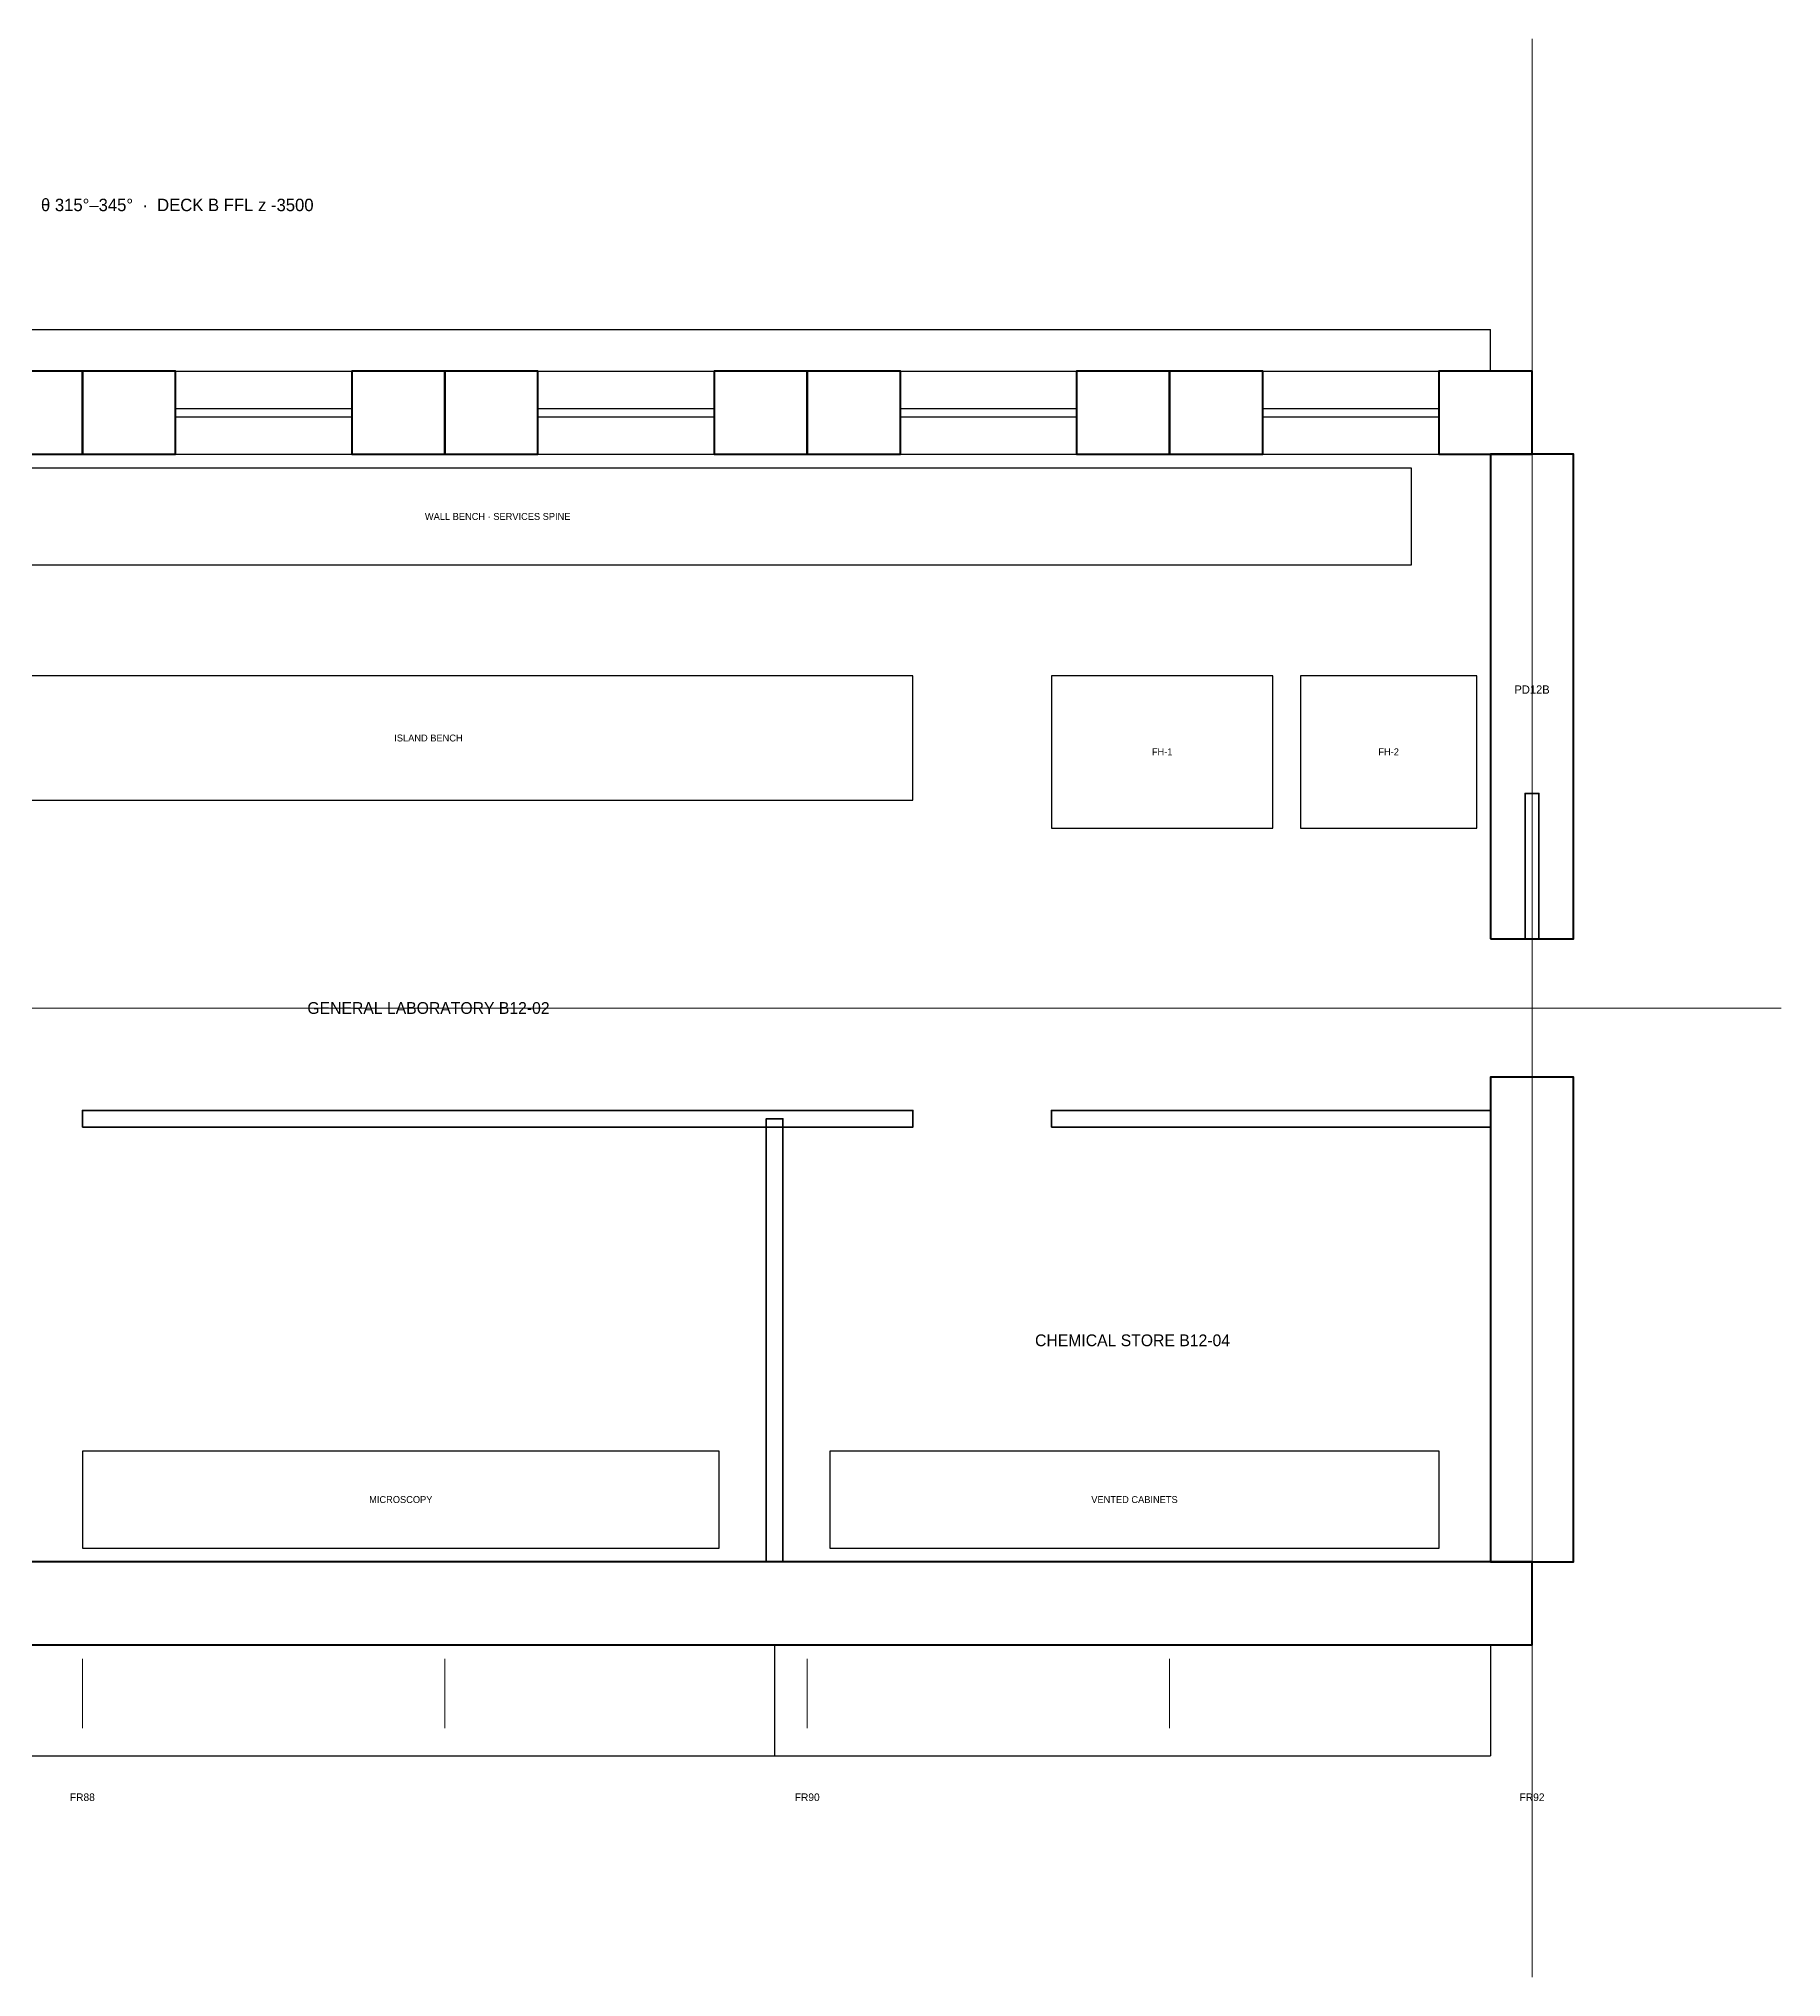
# Model space of a CAD drawing. Header units: millimetres. Extents: x 0 to 254927, y -7000 to 7000.
# Drawn here: x 242340 to 254927, y -7000 to 7000 of the extents above; entities that cross this region are included whole.
import ezdxf
from ezdxf.enums import TextEntityAlignment as Align

# ---------------------------------------------------------------- set-up
doc = ezdxf.new("R2010")
doc.units = ezdxf.units.MM
doc.linetypes.add('CENTER', pattern=[5.08, 3.175, -0.635, 0.635, -0.635])
doc.linetypes.add('DASHED', pattern=[1.524, 1.27, -0.254])
for name, color, linetype, lineweight in [('A-ANNO-DIMS', 2, 'CONTINUOUS', 18), ('A-ANNO-NOTE', 7, 'CONTINUOUS', 18), ('A-ANNO-TEXT', 7, 'CONTINUOUS', 25), ('A-CNTR', 9, 'CENTER', 13), ('A-DOOR-PRES', 1, 'CONTINUOUS', 35), ('A-EQPM', 30, 'CONTINUOUS', 25), ('A-GLAZ', 5, 'CONTINUOUS', 25), ('A-GRID', 9, 'CENTER', 18), ('A-HIDN', 8, 'DASHED', 18), ('A-WALL', 7, 'CONTINUOUS', 35), ('A-WALL-BHD', 7, 'CONTINUOUS', 50), ('A-WALL-PRHU', 7, 'CONTINUOUS', 70)]:
    doc.layers.add(name, color=color, linetype=linetype, lineweight=lineweight)
doc.styles.add('OpenSansCondensed-Light', font='OpenSansCondensed-Light.ttf')
doc.dimstyles.new('EZDXF', dxfattribs={"dimtxt": 0.25, "dimasz": 0.175, "dimexe": 0.375, "dimexo": 0.125, "dimgap": 0.1, "dimtad": 1, "dimlfac": 100, "dimzin": 12, "dimdsep": 46, "dimtxsty": 'OpenSansCondensed-Light', "dimblk": 'ARCHTICK', "dimcen": 2.5, "dimazin": 3, "dimtfac": 0.5, "dimtmove": 2, "dimatfit": 3})

# ---------------------------------------------------------------- blocks, each defined once
blk = doc.blocks.new('_ARCHTICK')
at = {"color": 0, "linetype": 'BYBLOCK', "const_width": 0.15}
blk.add_lwpolyline([(-0.5, -0.5), (0.5, 0.5)], dxfattribs=at)

msp = doc.modelspace()

# ---------------------------------------------------------------- linework, layer by layer
at = {"layer": 'A-ANNO-DIMS'}
for p, q in [((242655.43678, -4700), (242655.43678, -5200)), ((245273.43065, -4700), (245273.43065, -5200)), ((247891.42453, -4700), (247891.42453, -5200)), ((250509.41841, -4700), (250509.41841, -5200)), ((253127.41229, -4700), (253127.41229, -5200))]:
    msp.add_line(p, q, dxfattribs=at)
at = {"layer": 'A-CNTR'}
msp.add_line((0, 0), (254927.41229, 0), dxfattribs=at)
at = {"layer": 'A-DOOR-PRES'}
for p, q in [((252827.41229, 500), (253427.41229, 500)), ((252827.41229, -500), (253427.41229, -500))]:
    msp.add_line(p, q, dxfattribs=at)
msp.add_lwpolyline([(253077.41229, 500), (253177.41229, 500), (253177.41229, 1550), (253077.41229, 1550)], close=True, dxfattribs=at)
at = {"layer": 'A-EQPM'}
for points in [[(239055.43678, 3200), (252255.43678, 3200), (252255.43678, 3900), (239055.43678, 3900)], [(241655.43678, 1500), (248655.43678, 1500), (248655.43678, 2400), (241655.43678, 2400)], [(249655.43678, 1300), (251255.43678, 1300), (251255.43678, 2400), (249655.43678, 2400)], [(251455.43678, 1300), (252727.41229, 1300), (252727.41229, 2400), (251455.43678, 2400)], [(242655.43678, -3900), (247255.43678, -3900), (247255.43678, -3200), (242655.43678, -3200)], [(248055.43678, -3900), (252455.43678, -3900), (252455.43678, -3200), (248055.43678, -3200)]]:
    msp.add_lwpolyline(points, close=True, dxfattribs=at)
at = {"layer": 'A-GLAZ'}
for p, q in [((243328.07008, 4600), (244600.79735, 4600)), ((245946.06396, 4600), (247218.79123, 4600)), ((248564.05783, 4600), (249836.78511, 4600)), ((251182.05171, 4600), (252454.77898, 4600)), ((243328.07008, 4330), (244600.79735, 4330)), ((243328.07008, 4270), (244600.79735, 4270)), ((245946.06396, 4330), (247218.79123, 4330)), ((245946.06396, 4270), (247218.79123, 4270)), ((248564.05783, 4330), (249836.78511, 4330)), ((248564.05783, 4270), (249836.78511, 4270)), ((251182.05171, 4330), (252454.77898, 4330)), ((251182.05171, 4270), (252454.77898, 4270)), ((243328.07008, 4000), (244600.79735, 4000)), ((245946.06396, 4000), (247218.79123, 4000)), ((248564.05783, 4000), (249836.78511, 4000)), ((251182.05171, 4000), (252454.77898, 4000))]:
    msp.add_line(p, q, dxfattribs=at)
at = {"layer": 'A-GRID'}
msp.add_line((253127.41229, -7000), (253127.41229, 7000), dxfattribs=at)
at = {"layer": 'A-HIDN'}
msp.add_line((253127.41229, -500), (253127.41229, 500), dxfattribs=at)
at = {"layer": 'A-WALL'}
for points in [[(242655.43678, -860), (248655.43678, -860), (248655.43678, -740), (242655.43678, -740)], [(247595.43678, -4000), (247715.43678, -4000), (247715.43678, -800), (247595.43678, -800)], [(249655.43678, -860), (252827.41229, -860), (252827.41229, -740), (249655.43678, -740)]]:
    msp.add_lwpolyline(points, close=True, dxfattribs=at)
at = {"layer": 'A-WALL-BHD'}
for points in [[(252827.41229, 500), (253427.41229, 500), (253427.41229, 4000), (252827.41229, 4000)], [(252827.41229, -4000), (253427.41229, -4000), (253427.41229, -500), (252827.41229, -500)]]:
    msp.add_lwpolyline(points, close=True, dxfattribs=at)
at = {"layer": 'A-WALL-PRHU'}
for points in [[(241982.80347, 4000), (242655.43678, 4000), (242655.43678, 4600), (241982.80347, 4600)], [(242655.43678, 4000), (243328.07008, 4000), (243328.07008, 4600), (242655.43678, 4600)], [(244600.79735, 4000), (245273.43065, 4000), (245273.43065, 4600), (244600.79735, 4600)], [(245273.43065, 4000), (245946.06396, 4000), (245946.06396, 4600), (245273.43065, 4600)], [(247218.79123, 4000), (247891.42453, 4000), (247891.42453, 4600), (247218.79123, 4600)], [(247891.42453, 4000), (248564.05783, 4000), (248564.05783, 4600), (247891.42453, 4600)], [(249836.78511, 4000), (250509.41841, 4000), (250509.41841, 4600), (249836.78511, 4600)], [(250509.41841, 4000), (251182.05171, 4000), (251182.05171, 4600), (250509.41841, 4600)], [(252454.77898, 4000), (253127.41229, 4000), (253127.41229, 4600), (252454.77898, 4600)], [(232183.46126, -4600), (253127.41229, -4600), (253127.41229, -4000), (232183.46126, -4000)]]:
    msp.add_lwpolyline(points, close=True, dxfattribs=at)

# ---------------------------------------------------------------- texts
at = {"layer": 'A-ANNO-NOTE'}
for s, height, p in [('WALL BENCH · SERVICES SPINE', 50, (245655.43678, 3550)), ('ISLAND BENCH', 50, (245155.43678, 1950)), ('FH-1', 50, (250455.43678, 1850)), ('FH-2', 50, (252091.42453, 1850)), ('MICROSCOPY', 50, (244955.43678, -3550)), ('VENTED CABINETS', 50, (250255.43678, -3550)), ('FR88', 55, (242655.43678, -5700)), ('FR90', 55, (247891.42453, -5700)), ('FR92', 55, (253127.41229, -5700))]:
    msp.add_text(s, height=height, dxfattribs=at).set_placement(p, align=Align.MIDDLE_CENTER)
at = {"layer": 'A-ANNO-TEXT'}
for s, height, p in [('COMPARTMENT C12  ·  θ 315°–345°  ·  DECK B FFL z -3500', 90, (242655.43678, 5800)), ('PD12B', 60, (253127.41229, 2300)), ('GENERAL LABORATORY B12-02', 85, (245155.43678, 0)), ('CHEMICAL STORE B12-04', 85, (250241.42453, -2400))]:
    msp.add_text(s, height=height, dxfattribs=at).set_placement(p, align=Align.MIDDLE_CENTER)

# ---------------------------------------------------------------- dimensions: what is measured, and where the dimension line sits
at = {"layer": 'A-ANNO-DIMS'}
for base, p1, p2 in [((238655, 4900), (238655, 4600), (252827.41229, 4600)), ((232483.4612632515, -5400), (232483.4612632515, -4600), (247655, -4600)), ((247655, -5400), (247655, -4600), (252827.41229, -4600))]:
    msp.add_linear_dim(base=base, p1=p1, p2=p2, dimstyle='EZDXF', dxfattribs=at).render()

doc.saveas('drawing.dxf')
